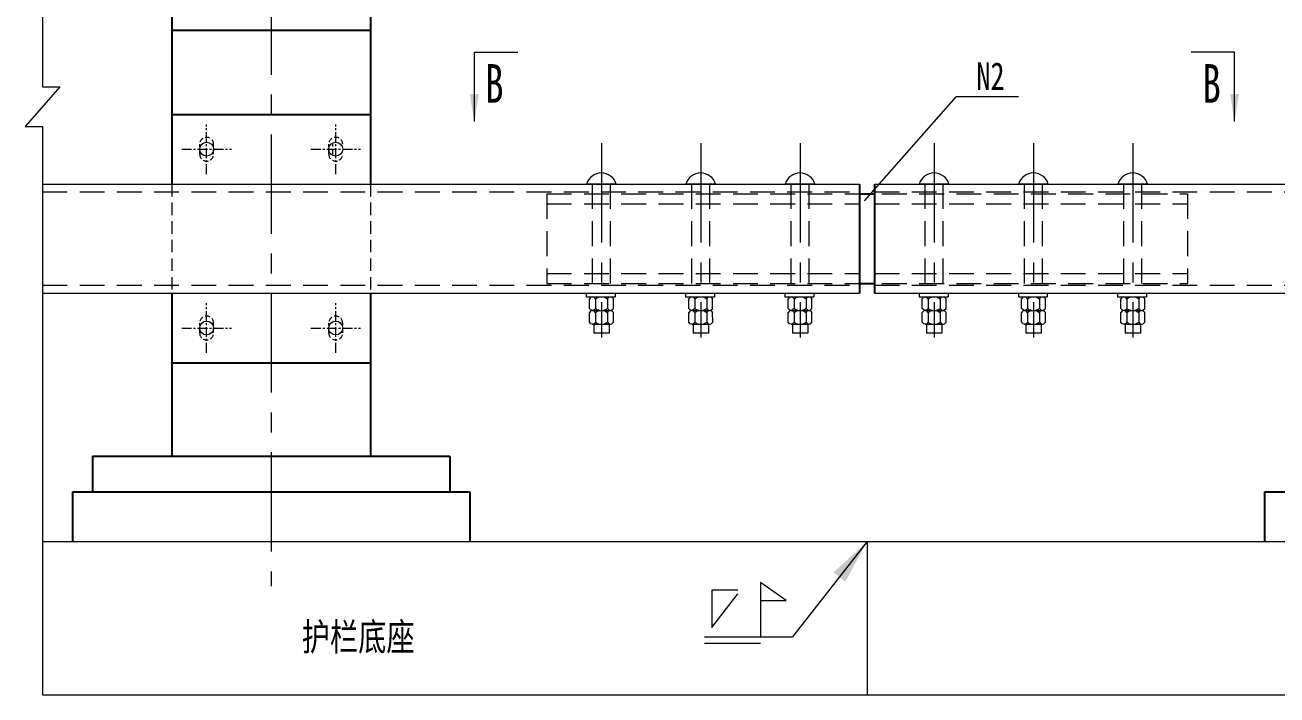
# Model space of a CAD drawing. Extents: x 110401 to 243087, y 22759 to 47640.
# Drawn here: x 114973 to 116234, y 23598 to 24272 of the extents above; entities that cross this region are included whole.
import ezdxf
from ezdxf.enums import TextEntityAlignment as Align

# ---------------------------------------------------------------- set-up
doc = ezdxf.new("R2010")
doc.units = 0
doc.header["$MEASUREMENT"] = 0
doc.linetypes.add('CENTERX2', pattern=[4, 2.5, -0.5, 0.5, -0.5])
doc.linetypes.add('DASHED2', pattern=[0.375, 0.25, -0.125])
doc.layers.get('0').update_dxf_attribs({"lineweight": 15})
for name, color, linetype, lineweight in [('dashed', 4, 'DASHED2', 13), ('中心线', 2, 'CENTERX2', 15), ('文字', 7, 'Continuous', 15), ('文字说明', 7, 'Continuous', 15), ('标注', 4, 'Continuous', 13), ('钢板单线', 1, 'Continuous', 25), ('钢板双线', 2, 'Continuous', 15)]:
    doc.layers.add(name, color=color, linetype=linetype, lineweight=lineweight)
doc.styles.get("Standard").update_dxf_attribs({"font": '仿宋_GB2312.ttf', "width": 0.75})
doc.dimstyles.new('1', dxfattribs={"dimscale": 0, "dimtxt": 2.5, "dimasz": 4, "dimexe": 1.5, "dimexo": 1.5, "dimgap": 0.8, "dimtad": 1, "dimdsep": 46, "dimtxsty": 'Standard', "dimcen": 0, "dimclrd": 2, "dimclre": 2, "dimclrt": 7, "dimadec": 5, "dimazin": 2, "dimtfac": 1, "dimtofl": 0, "dimtmove": 2, "dimatfit": 3, "dimfxl": 1, "dimtolj": 1, "dimtzin": 0, "dimlwd": 15, "dimlwe": 15, "dimarcsym": 0})

msp = doc.modelspace()

# ---------------------------------------------------------------- linework, layer by layer
at = {"ltscale": 100}
for p in [(115818.52, 24094.93), (115973.52, 24199.76)]:
    msp.add_line(p, (115910.73, 24199.76), dxfattribs=at)
at = {"color": 1}
for p, q in [((114990.8, 23751.9), (116778.29, 23751.9)), ((115821.13, 23751.9), (115821.13, 23597.54)), ((114990.8, 23597.54), (116778.29, 23597.54))]:
    msp.add_line(p, q, dxfattribs=at)
for centre in [(115156.13, 24146.9), (115286.13, 24146.9), (115156.13, 23966.9), (115286.13, 23966.9)]:
    msp.add_circle(centre, 7)
at = {"layer": 'dashed', "ltscale": 20}
for p, q in [((115149.13, 24141.9), (115149.13, 24151.9)), ((115163.13, 24142.01), (115163.13, 24152.01)), ((115279.13, 24141.9), (115279.13, 24151.9)), ((115283.13, 24142.01), (115283.13, 24152.01)), ((115149.13, 23961.9), (115149.13, 23971.9)), ((115163.13, 23962.01), (115163.13, 23972.01)), ((115279.13, 23961.9), (115279.13, 23971.9)), ((115293.13, 23962.01), (115293.13, 23972.01))]:
    msp.add_line(p, q, dxfattribs=at)
at = {"layer": 'dashed', "ltscale": 100}
for p, q in [((114990.8, 24103.9), (115813.63, 24103.9)), ((115498.63, 24101.9), (115498.63, 24011.9)), ((115498.63, 24101.9), (116143.63, 24101.9)), ((115544.31, 24111.9), (115544.31, 24001.9)), ((115562.31, 24111.9), (115562.31, 24001.9)), ((115644.31, 24111.9), (115644.31, 24001.9)), ((115662.31, 24111.9), (115662.31, 24001.9)), ((115744.31, 24111.9), (115744.31, 24001.9)), ((115762.31, 24111.9), (115762.31, 24001.9)), ((115828.63, 24103.9), (116778.29, 24103.9)), ((115879.31, 24111.9), (115879.31, 24001.9)), ((115897.31, 24111.9), (115897.31, 24001.9)), ((115979.31, 24111.9), (115979.31, 24001.9)), ((115997.31, 24111.9), (115997.31, 24001.9)), ((116079.31, 24111.9), (116079.31, 24001.9)), ((116097.31, 24111.9), (116097.31, 24001.9)), ((116143.63, 24101.9), (116143.63, 24011.9)), ((115498.63, 24091.9), (115813.63, 24091.9)), ((115828.63, 24091.9), (116143.63, 24091.9)), ((115498.63, 24021.9), (115813.63, 24021.9)), ((115828.63, 24021.9), (116143.63, 24021.9)), ((114990.8, 24009.9), (115813.63, 24009.9)), ((115498.63, 24011.9), (116143.63, 24011.9)), ((115828.63, 24009.9), (116778.29, 24009.9))]:
    msp.add_line(p, q, dxfattribs=at)
at = {"layer": 'dashed', "ltscale": 50}
for p, q in [((115121.13, 24111.9), (115121.13, 24001.9)), ((115321.13, 24111.9), (115321.13, 24001.9))]:
    msp.add_line(p, q, dxfattribs=at)
at = {"layer": 'dashed', "ltscale": 20}
for centre, start, end in [((115156.13, 24151.9), 0, 180), ((115286.13, 24151.9), 0, 180), ((115156.13, 24141.9), 180, 0), ((115286.13, 24141.9), 180, 0), ((115156.13, 23971.9), 0, 180), ((115286.13, 23971.9), 0, 180), ((115156.13, 23961.9), 180, 0), ((115286.13, 23961.9), 180, 0)]:
    msp.add_arc(centre, 7, start, end, dxfattribs=at)
at = {"layer": '中心线', "ltscale": 40}
for p, q in [((115221.13, 24801.9), (115221.13, 23706.91)), ((115553.63, 24152.88), (115553.63, 23957.34)), ((115653.63, 24152.88), (115653.63, 23957.34)), ((115753.63, 24152.88), (115753.63, 23957.34)), ((115888.63, 24152.88), (115888.63, 23957.34)), ((115988.63, 24152.88), (115988.63, 23957.34)), ((116088.63, 24152.88), (116088.63, 23957.34))]:
    msp.add_line(p, q, dxfattribs=at)
at = {"layer": '中心线', "ltscale": 4}
for p, q in [((115156.13, 24121.95), (115156.13, 24171.85)), ((115286.13, 24121.95), (115286.13, 24171.85)), ((115131.02, 24146.9), (115181.23, 24146.9)), ((115261.02, 24146.9), (115311.23, 24146.9)), ((115156.13, 23941.95), (115156.13, 23991.85)), ((115286.13, 23941.95), (115286.13, 23991.85)), ((115131.02, 23966.9), (115181.23, 23966.9)), ((115261.02, 23966.9), (115311.23, 23966.9))]:
    msp.add_line(p, q, dxfattribs=at)
at = {"layer": '文字'}
for p, q in [((115568.55, 24111.9), (115538.7, 24111.9)), ((115668.55, 24111.9), (115638.7, 24111.9)), ((115768.55, 24111.9), (115738.7, 24111.9)), ((115903.55, 24111.9), (115873.7, 24111.9)), ((116003.55, 24111.9), (115973.7, 24111.9)), ((116103.55, 24111.9), (116073.7, 24111.9))]:
    msp.add_line(p, q, dxfattribs=at)
for centre in [(115553.63, 24107.38), (115653.63, 24107.38), (115753.63, 24107.38), (115888.63, 24107.38), (115988.63, 24107.38), (116088.63, 24107.38)]:
    msp.add_arc(centre, 15.6, 16.85911, 163.14089, dxfattribs=at)
at = {"layer": '标注'}
for p, q in [((115821.13, 23751.9), (115746.03, 23655.89)), ((115713.81, 23710.64), (115713.81, 23692.59)), ((115739.57, 23692.59), (115713.81, 23710.64)), ((115690.94, 23703.14), (115664.87, 23703.14)), ((115664.87, 23703.14), (115664.87, 23665.31)), ((115664.87, 23665.31), (115690.94, 23699.3)), ((115713.81, 23692.59), (115739.57, 23692.59)), ((115713.81, 23692.59), (115713.81, 23655.89)), ((115657.46, 23655.89), (115746.03, 23655.89)), ((115657.46, 23649.83), (115713.81, 23649.83))]:
    msp.add_line(p, q, dxfattribs=at)
msp.add_lwpolyline([(114990.8, 24781.9), (114990.8, 24209.72), (115008.3, 24209.72), (114973.3, 24169.72), (114990.8, 24169.72), (114990.8, 23597.54)], dxfattribs=at)
msp.add_solid([(115787.29, 23720.89), (115821.13, 23751.9), (115799.18, 23711.59)], dxfattribs=at)
at = {"layer": '钢板单线', "color": 1}
for p, q in [((115121.13, 24336.9), (115121.13, 24111.9)), ((115321.13, 24336.9), (115321.13, 24111.9)), ((115121.13, 24266.9), (115321.13, 24266.9)), ((115121.13, 24181.9), (115321.13, 24181.9)), ((115121.13, 24001.9), (115121.13, 23837.9)), ((115321.13, 24001.9), (115321.13, 23837.9)), ((115121.13, 23931.9), (115321.13, 23931.9)), ((115041.13, 23837.9), (115401.13, 23837.9)), ((115041.13, 23837.9), (115041.13, 23801.9)), ((115401.13, 23837.9), (115401.13, 23801.9)), ((115021.13, 23801.9), (115421.13, 23801.9)), ((115021.13, 23801.9), (115021.13, 23751.9)), ((115421.13, 23801.9), (115421.13, 23751.9)), ((116221.13, 23801.9), (116621.13, 23801.9)), ((116221.13, 23801.9), (116221.13, 23751.9))]:
    msp.add_line(p, q, dxfattribs=at)
at = {"layer": '钢板单线'}
for p, q in [((115813.63, 24111.9), (115813.63, 24001.9)), ((115813.63, 24101.9), (115828.63, 24101.9)), ((115828.63, 24111.9), (115828.63, 24001.9)), ((115813.63, 24011.9), (115828.63, 24011.9))]:
    msp.add_line(p, q, dxfattribs=at)
at = {"layer": '钢板双线'}
for p, q in [((114990.8, 24111.9), (115813.63, 24111.9)), ((115828.63, 24111.9), (116778.29, 24111.9)), ((114990.8, 24001.9), (115813.63, 24001.9)), ((115828.63, 24001.9), (116778.29, 24001.9)), ((115538.42, 23998.43), (115567.6, 23998.43)), ((115541.64, 23986.63), (115541.64, 23996.37)), ((115544.64, 23998.43), (115562.64, 23998.44)), ((115547.64, 23996.37), (115547.64, 23986.64)), ((115559.64, 23996.37), (115559.64, 23986.64)), ((115565.64, 23986.64), (115565.64, 23996.37)), ((115638.42, 23998.43), (115667.6, 23998.43)), ((115641.64, 23986.63), (115641.64, 23996.37)), ((115644.64, 23998.43), (115662.64, 23998.44)), ((115647.64, 23996.37), (115647.64, 23986.64)), ((115659.64, 23996.37), (115659.64, 23986.64)), ((115665.64, 23986.64), (115665.64, 23996.37)), ((115738.42, 23998.43), (115767.6, 23998.43)), ((115741.64, 23986.63), (115741.64, 23996.37)), ((115744.64, 23998.43), (115762.64, 23998.44)), ((115747.64, 23996.37), (115747.64, 23986.64)), ((115759.64, 23996.37), (115759.64, 23986.64)), ((115765.64, 23986.64), (115765.64, 23996.37)), ((115873.42, 23998.43), (115902.6, 23998.43)), ((115876.64, 23986.63), (115876.64, 23996.37)), ((115879.64, 23998.43), (115897.64, 23998.44)), ((115882.64, 23996.37), (115882.64, 23986.64)), ((115894.64, 23996.37), (115894.64, 23986.64)), ((115900.64, 23986.64), (115900.64, 23996.37)), ((115973.42, 23998.43), (116002.6, 23998.43)), ((115976.64, 23986.63), (115976.64, 23996.37)), ((115979.64, 23998.43), (115997.64, 23998.44)), ((115982.64, 23996.37), (115982.64, 23986.64)), ((115994.64, 23996.37), (115994.64, 23986.64)), ((116000.64, 23986.64), (116000.64, 23996.37)), ((116073.42, 23998.43), (116102.6, 23998.43)), ((116076.64, 23986.63), (116076.64, 23996.37)), ((116079.64, 23998.43), (116097.64, 23998.44)), ((116082.64, 23996.37), (116082.64, 23986.64)), ((116094.64, 23996.37), (116094.64, 23986.64)), ((116100.64, 23986.64), (116100.64, 23996.37)), ((115541.65, 23972.72), (115541.64, 23982.51)), ((115544.64, 23984.57), (115562.64, 23984.58)), ((115544.65, 23984.57), (115562.65, 23984.58)), ((115547.64, 23982.51), (115547.65, 23972.72)), ((115559.64, 23982.52), (115559.65, 23972.72)), ((115565.65, 23972.73), (115565.64, 23982.52)), ((115641.65, 23972.72), (115641.64, 23982.51)), ((115644.64, 23984.57), (115662.64, 23984.58)), ((115644.65, 23984.57), (115662.65, 23984.58)), ((115647.64, 23982.51), (115647.65, 23972.72)), ((115659.64, 23982.52), (115659.65, 23972.72)), ((115665.65, 23972.73), (115665.64, 23982.52)), ((115741.65, 23972.72), (115741.64, 23982.51)), ((115744.64, 23984.57), (115762.64, 23984.58)), ((115744.65, 23984.57), (115762.65, 23984.58)), ((115747.64, 23982.51), (115747.65, 23972.72)), ((115759.64, 23982.52), (115759.65, 23972.72)), ((115765.65, 23972.73), (115765.64, 23982.52)), ((115876.65, 23972.72), (115876.64, 23982.51)), ((115879.64, 23984.57), (115897.64, 23984.58)), ((115879.65, 23984.57), (115897.65, 23984.58)), ((115882.64, 23982.51), (115882.65, 23972.72)), ((115894.64, 23982.52), (115894.65, 23972.72)), ((115900.65, 23972.73), (115900.64, 23982.52)), ((115976.65, 23972.72), (115976.64, 23982.51)), ((115979.64, 23984.57), (115997.64, 23984.58)), ((115979.65, 23984.57), (115997.65, 23984.58)), ((115982.64, 23982.51), (115982.65, 23972.72)), ((115994.64, 23982.52), (115994.65, 23972.72)), ((116000.65, 23972.73), (116000.64, 23982.52)), ((116076.65, 23972.72), (116076.64, 23982.51)), ((116079.64, 23984.57), (116097.64, 23984.58)), ((116079.65, 23984.57), (116097.65, 23984.58)), ((116082.64, 23982.51), (116082.65, 23972.72)), ((116094.64, 23982.52), (116094.65, 23972.72)), ((116100.65, 23972.73), (116100.64, 23982.52)), ((115544.65, 23970.66), (115562.65, 23970.66)), ((115644.65, 23970.66), (115662.65, 23970.66)), ((115744.65, 23970.66), (115762.65, 23970.66)), ((115879.65, 23970.66), (115897.65, 23970.66)), ((115979.65, 23970.66), (115997.65, 23970.66)), ((116079.65, 23970.66), (116097.65, 23970.66)), ((115561.32, 23961.66), (115545.9, 23961.66)), ((115661.32, 23961.66), (115645.9, 23961.66)), ((115761.32, 23961.66), (115745.9, 23961.66)), ((115896.32, 23961.66), (115880.9, 23961.66)), ((115996.32, 23961.66), (115980.9, 23961.66)), ((116096.32, 23961.66), (116080.9, 23961.66))]:
    msp.add_line(p, q, dxfattribs=at)
at = {"layer": '钢板双线', "ltscale": 0.2}
for p, q in [((115538.42, 24001.9), (115567.6, 24001.9)), ((115538.42, 24001.9), (115538.42, 23998.43)), ((115567.6, 24001.9), (115567.6, 23998.43)), ((115638.42, 24001.9), (115667.6, 24001.9)), ((115638.42, 24001.9), (115638.42, 23998.43)), ((115667.6, 24001.9), (115667.6, 23998.43)), ((115738.42, 24001.9), (115767.6, 24001.9)), ((115738.42, 24001.9), (115738.42, 23998.43)), ((115767.6, 24001.9), (115767.6, 23998.43)), ((115873.42, 24001.9), (115902.6, 24001.9)), ((115873.42, 24001.9), (115873.42, 23998.43)), ((115902.6, 24001.9), (115902.6, 23998.43)), ((115973.42, 24001.9), (116002.6, 24001.9)), ((115973.42, 24001.9), (115973.42, 23998.43)), ((116002.6, 24001.9), (116002.6, 23998.43)), ((116073.42, 24001.9), (116102.6, 24001.9)), ((116073.42, 24001.9), (116073.42, 23998.43)), ((116102.6, 24001.9), (116102.6, 23998.43)), ((115545.89, 23970.66), (115545.9, 23961.66)), ((115561.32, 23970.66), (115561.32, 23961.66)), ((115645.89, 23970.66), (115645.9, 23961.66)), ((115661.32, 23970.66), (115661.32, 23961.66)), ((115745.89, 23970.66), (115745.9, 23961.66)), ((115761.32, 23970.66), (115761.32, 23961.66)), ((115880.89, 23970.66), (115880.9, 23961.66)), ((115896.32, 23970.66), (115896.32, 23961.66)), ((115980.89, 23970.66), (115980.9, 23961.66)), ((115996.32, 23970.66), (115996.32, 23961.66)), ((116080.89, 23970.66), (116080.9, 23961.66)), ((116096.32, 23970.66), (116096.32, 23961.66))]:
    msp.add_line(p, q, dxfattribs=at)
at = {"layer": '钢板双线'}
for centre, ratio, start_param, end_param in [((115544.65, 23978.67), 0.3414323, -0.4609213, 0.4609213), ((115644.65, 23978.67), 0.3414323, -0.4609213, 0.4609213), ((115744.65, 23978.67), 0.3414323, -0.4609213, 0.4609213), ((115879.65, 23978.67), 0.3414323, -0.4609213, 0.4609213), ((115979.65, 23978.67), 0.3414323, -0.4609213, 0.4609213), ((116079.65, 23978.67), 0.3414323, -0.4609213, 0.4609213), ((115544.65, 23964.82), 0.3414323, -0.4609213, 0.4609213), ((115553.64, 24004.33), 0.6828647, 2.6806713, 3.602514), ((115562.64, 24004.33), 0.3414323, 2.6806713, 3.602514), ((115644.65, 23964.82), 0.3414323, -0.4609213, 0.4609213), ((115653.64, 24004.33), 0.6828647, 2.6806713, 3.602514), ((115662.64, 24004.33), 0.3414323, 2.6806713, 3.602514), ((115744.65, 23964.82), 0.3414323, -0.4609213, 0.4609213), ((115753.64, 24004.33), 0.6828647, 2.6806713, 3.602514), ((115762.64, 24004.33), 0.3414323, 2.6806713, 3.602514), ((115879.65, 23964.82), 0.3414323, -0.4609213, 0.4609213), ((115888.64, 24004.33), 0.6828647, 2.6806713, 3.602514), ((115897.64, 24004.33), 0.3414323, 2.6806713, 3.602514), ((115979.65, 23964.82), 0.3414323, -0.4609213, 0.4609213), ((115988.64, 24004.33), 0.6828647, 2.6806713, 3.602514), ((115997.64, 24004.33), 0.3414323, 2.6806713, 3.602514), ((116079.65, 23964.82), 0.3414323, -0.4609213, 0.4609213), ((116088.64, 24004.33), 0.6828647, 2.6806713, 3.602514), ((116097.64, 24004.33), 0.3414323, 2.6806713, 3.602514), ((115553.64, 23990.42), 0.6828647, 2.6806713, 3.602514), ((115562.64, 23990.42), 0.3414323, 2.6806713, 3.602514), ((115653.64, 23990.42), 0.6828647, 2.6806713, 3.602514), ((115662.64, 23990.42), 0.3414323, 2.6806713, 3.602514), ((115753.64, 23990.42), 0.6828647, 2.6806713, 3.602514), ((115762.64, 23990.42), 0.3414323, 2.6806713, 3.602514), ((115888.64, 23990.42), 0.6828647, 2.6806713, 3.602514), ((115897.64, 23990.42), 0.3414323, 2.6806713, 3.602514), ((115988.64, 23990.42), 0.6828647, 2.6806713, 3.602514), ((115997.64, 23990.42), 0.3414323, 2.6806713, 3.602514), ((116088.64, 23990.42), 0.6828647, 2.6806713, 3.602514), ((116097.64, 23990.42), 0.3414323, 2.6806713, 3.602514)]:
    msp.add_ellipse(centre, major_axis=(-0.01, 19.76), ratio=ratio, start_param=start_param, end_param=end_param, dxfattribs=at)
at = {"layer": '钢板双线', "extrusion": (0, 0, -1)}
for centre, ratio, start_param, end_param in [((115553.65, 23978.68), 0.6828647, 2.6806713, 3.602514), ((115562.65, 23978.68), 0.3414323, 2.6806713, 3.602514), ((115653.65, 23978.68), 0.6828647, 2.6806713, 3.602514), ((115662.65, 23978.68), 0.3414323, 2.6806713, 3.602514), ((115753.65, 23978.68), 0.6828647, 2.6806713, 3.602514), ((115762.65, 23978.68), 0.3414323, 2.6806713, 3.602514), ((115888.65, 23978.68), 0.6828647, 2.6806713, 3.602514), ((115897.65, 23978.68), 0.3414323, 2.6806713, 3.602514), ((115988.65, 23978.68), 0.6828647, 2.6806713, 3.602514), ((115997.65, 23978.68), 0.3414323, 2.6806713, 3.602514), ((116088.65, 23978.68), 0.6828647, 2.6806713, 3.602514), ((116097.65, 23978.68), 0.3414323, 2.6806713, 3.602514), ((115544.64, 24004.33), 0.3414323, -0.4609213, 0.4609213), ((115553.65, 23964.82), 0.6828647, 2.6806713, 3.602514), ((115562.65, 23964.82), 0.3414323, 2.6806713, 3.602514), ((115644.64, 24004.33), 0.3414323, -0.4609213, 0.4609213), ((115653.65, 23964.82), 0.6828647, 2.6806713, 3.602514), ((115662.65, 23964.82), 0.3414323, 2.6806713, 3.602514), ((115744.64, 24004.33), 0.3414323, -0.4609213, 0.4609213), ((115753.65, 23964.82), 0.6828647, 2.6806713, 3.602514), ((115762.65, 23964.82), 0.3414323, 2.6806713, 3.602514), ((115879.64, 24004.33), 0.3414323, -0.4609213, 0.4609213), ((115888.65, 23964.82), 0.6828647, 2.6806713, 3.602514), ((115897.65, 23964.82), 0.3414323, 2.6806713, 3.602514), ((115979.64, 24004.33), 0.3414323, -0.4609213, 0.4609213), ((115988.65, 23964.82), 0.6828647, 2.6806713, 3.602514), ((115997.65, 23964.82), 0.3414323, 2.6806713, 3.602514), ((116079.64, 24004.33), 0.3414323, -0.4609213, 0.4609213), ((116088.65, 23964.82), 0.6828647, 2.6806713, 3.602514), ((116097.65, 23964.82), 0.3414323, 2.6806713, 3.602514), ((115544.64, 23990.41), 0.3414323, -0.4609213, 0.4609213), ((115644.64, 23990.41), 0.3414323, -0.4609213, 0.4609213), ((115744.64, 23990.41), 0.3414323, -0.4609213, 0.4609213), ((115879.64, 23990.41), 0.3414323, -0.4609213, 0.4609213), ((115979.64, 23990.41), 0.3414323, -0.4609213, 0.4609213), ((116079.64, 23990.41), 0.3414323, -0.4609213, 0.4609213)]:
    msp.add_ellipse(centre, major_axis=(0.01, -19.76), ratio=ratio, start_param=start_param, end_param=end_param, dxfattribs=at)

# ---------------------------------------------------------------- texts
at = {"width": 0.75}
for s, p in [('N2', (115931.18, 24206.66)), ('护栏底座', (115251.88, 23642.19))]:
    msp.add_text(s, height=27.778, dxfattribs=at).set_placement(p)
at = {"width": 0.7}
for p in [(115445.87, 24213.11), (116168.04, 24213.11)]:
    msp.add_attdef('B', text='', height=38.89, dxfattribs=at).set_placement(p, align=Align.MIDDLE_CENTER)

# ---------------------------------------------------------------- leaders
at = {"layer": '文字说明'}
for points in [[(115425.68, 24174.69), (115425.68, 24244.74), (115469.32, 24244.74)], [(116191.12, 24174.69), (116191.12, 24244.74), (116147.48, 24244.74)]]:
    msp.add_leader(points, dimstyle='1', override={"dimscale": 11.111111, "dimasz": 2.5, "dimtad": 0, "dimclrd": 256}, dxfattribs=at)

doc.saveas('drawing.dxf')
